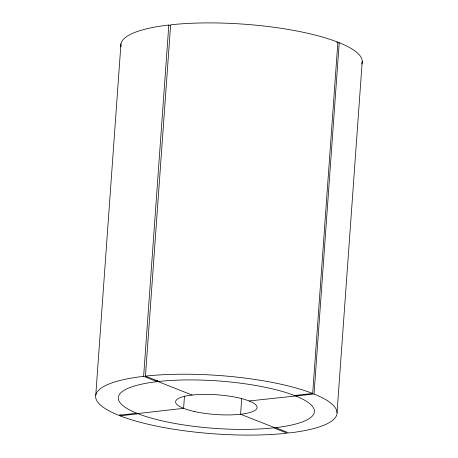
<?xml version="1.0" encoding="UTF-8"?>
<svg xmlns="http://www.w3.org/2000/svg" width="458" height="458" viewBox="0 0 458 458"><rect width="100%" height="100%" fill="white"/><g stroke="black" fill="none" stroke-linecap="round" stroke-linejoin="round"><path stroke-width="0.69" d="M95.768 395.162L120.952 43.859M120.002 415.83L138.196 413.786A98.31 23.782 4.1 0 0 273.775 427.852L287.24 433.182A120.998 29.272 4.1 0 1 120.002 415.83L120.105 414.41M157.197 380.243L157.094 381.657A98.31 23.782 4.1 0 0 136.845 413.248L118.656 415.297A120.998 29.272 4.1 0 1 143.629 376.327L168.813 25.024L170.496 25.688M158.915 381.451L145.449 376.121L170.634 24.818A120.998 29.272 4.1 0 1 337.872 42.17L312.688 393.474L294.5 395.523A98.31 23.782 4.1 0 0 158.915 381.451L157.094 381.657L143.629 376.327M184.488 395.987L183.601 408.336L137.6 413.551M241.709 398.466L240.582 414.25L274.806 427.738M275.539 427.652L289.061 432.976A120.998 29.272 4.1 0 0 314.033 394.012L339.218 42.703L338.078 42.834M337.048 412.658L362.232 61.349M336.733 42.296L337.872 42.17M249.089 400.968L314.033 394.012M294.5 395.523L295.175 395.786M157.999 381.554L192.108 395.059M339.218 42.703A120.998 29.272 4.1 0 1 361.774 64.011M121.009 46.842A120.998 29.272 4.1 0 1 168.813 25.024M295.845 396.055A98.31 23.782 4.1 0 1 275.596 427.646M145.449 376.121A120.998 29.272 4.1 0 1 312.688 393.474M194.415 411.519A40.836 9.881 4.1 0 0 257.041 407.843A40.836 9.881 4.1 0 0 197.575 394.596A40.836 9.881 4.1 0 0 194.415 411.519"/></g></svg>
